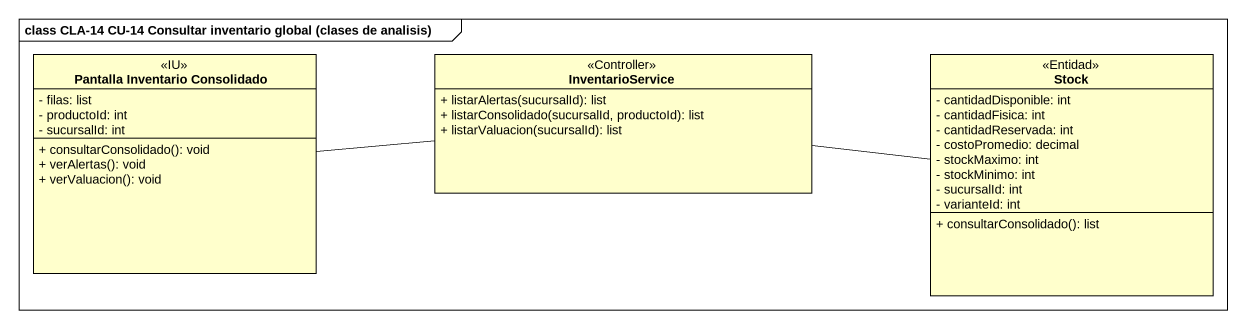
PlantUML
@startuml
mainframe class CLA-14 CU-14 Consultar inventario global (clases de analisis)
hide circle
hide empty members
skinparam classAttributeIconSize 0
class "Pantalla Inventario Consolidado" as Pantalla_Inventario <<IU>> {
  - filas: list
  - productoId: int
  - sucursalId: int
  + consultarConsolidado(): void
  + verAlertas(): void
  + verValuacion(): void
}
class InventarioService <<Controller>> {
  + listarAlertas(sucursalId): list
  + listarConsolidado(sucursalId, productoId): list
  + listarValuacion(sucursalId): list
}
class Stock <<Entidad>> {
  - cantidadDisponible: int
  - cantidadFisica: int
  - cantidadReservada: int
  - costoPromedio: decimal
  - stockMaximo: int
  - stockMinimo: int
  - sucursalId: int
  - varianteId: int
  + consultarConsolidado(): list
}
Pantalla_Inventario -right- InventarioService
InventarioService -right- Stock
@enduml
